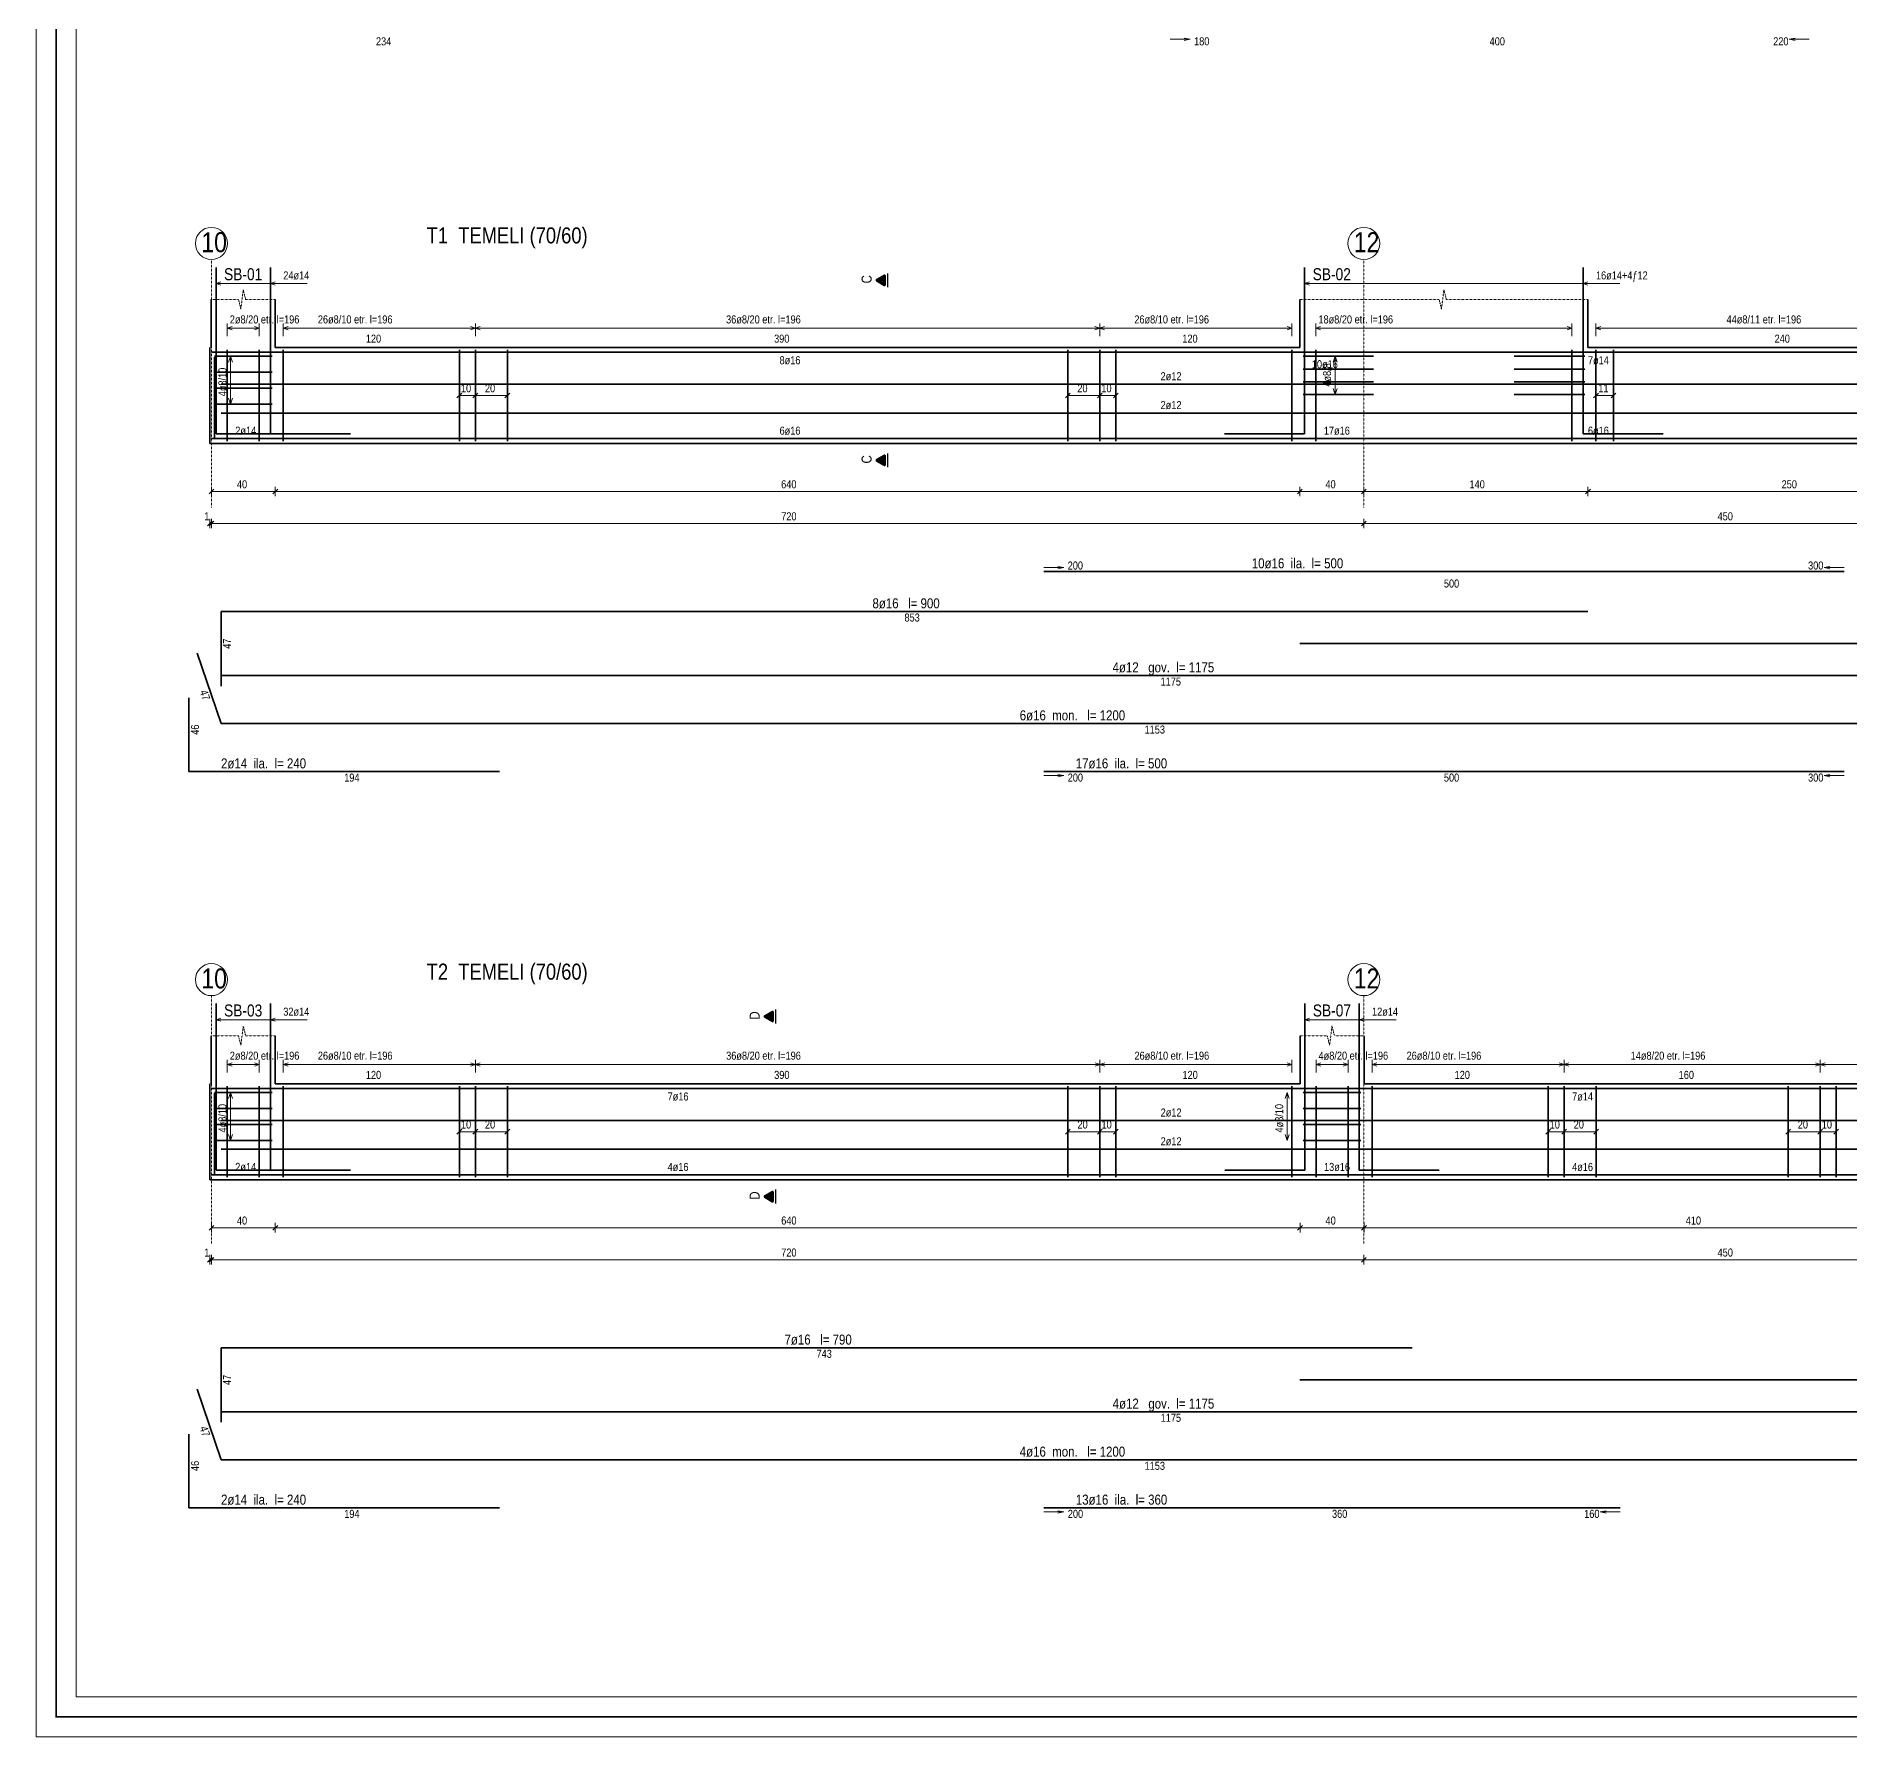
# Model space of a CAD drawing. Header units: millimetres. Extents: x -267 to 94375, y 6431 to 10838.
# Drawn here: x 8989 to 11255, y 6532 to 8657 of the extents above; entities that cross this region are included whole.
import ezdxf

# ---------------------------------------------------------------- set-up
doc = ezdxf.new("R2010")
doc.units = ezdxf.units.MM
doc.header["$LTSCALE"] = 0.0001
doc.linetypes.add('DASHED', pattern=[19.05, 12.7, -6.35])
for name, color, linetype, lineweight in [('AKS BALONU (BEYKENT)', 7, 'Continuous', 20), ('AKS CIZGISI (BEYKENT)', 252, 'DASHED', 20), ('AKS NO (BEYKENT)', 3, 'Continuous', 20), ('DONATI (BEYKENT)', 4, 'Continuous', 35), ('DONATI YAZISI (BEYKENT)', 3, 'Continuous', 20), ('FILIZ (BEYKENT)', 60, 'Continuous', 20), ('I.DONATI OKU (BEYKENT)', 160, 'Continuous', 20), ('KESIT ISMI (BEYKENT)', 6, 'Continuous', 20), ('KESIT SINIRI (BEYKENT)', 241, 'DASHED', 20), ('KESIT_(BEYKENT)', 151, 'Continuous', 25), ('KOLON ISMI (BEYKENT)', 91, 'Continuous', 20), ('OLCU (BEYKENT)', 14, 'Continuous', 20), ('OLCU YAZISI (BEYKENT)', 7, 'Continuous', 20), ('REBAR_DET2', 1, 'Continuous', 20), ('SHEETSUMMARY-50', 152, 'Continuous', 20), ('SheetView', 40, 'Continuous', 20), ('SheetViewOut', 231, 'Continuous', 20), ('TEMEL (BEYKENT)', 2, 'Continuous', 35), ('TEMEL ISMI (BEYKENT)', 40, 'Continuous', 20)]:
    doc.layers.add(name, color=color, linetype=linetype, lineweight=lineweight)
doc.styles.add('OLCU (BEYKENT)', font='')
doc.styles.add('YAZI (BEYKENT)', font='')
doc.styles.get('OLCU (BEYKENT)').set_extended_font_data('Bahnschrift Light Condensed')
doc.styles.get('YAZI (BEYKENT)').set_extended_font_data('Bahnschrift Light Condensed')

msp = doc.modelspace()

# ---------------------------------------------------------------- hatches: boundary and pattern name
at = {"layer": 'KESIT_(BEYKENT)'}
h = msp.add_hatch(color=256, dxfattribs=at)
h.dxf.hatch_style = 1
h.paths.add_polyline_path([(10049.59, 8357.23, 0.5773503), (10048.09, 8358.1), (10038.59, 8352.61, 0.5773503), (10038.59, 8350.88), (10048.09, 8345.39, 0.5773503), (10049.59, 8346.26)])
h = msp.add_hatch(color=256, dxfattribs=at)
h.dxf.hatch_style = 1
h.paths.add_polyline_path([(10049.59, 8132.23, 0.5773503), (10048.09, 8133.1), (10038.59, 8127.61, 0.5773503), (10038.59, 8125.88), (10048.09, 8120.39, 0.5773503), (10049.59, 8121.26)])
h = msp.add_hatch(color=256, dxfattribs=at)
h.dxf.hatch_style = 1
h.paths.add_polyline_path([(9909.69, 7437.23, 0.5773503), (9908.19, 7438.1), (9898.69, 7432.61, 0.5773503), (9898.69, 7430.88), (9908.19, 7425.39, 0.5773503), (9909.69, 7426.26)])
h = msp.add_hatch(color=256, dxfattribs=at)
h.dxf.hatch_style = 1
h.paths.add_polyline_path([(9909.69, 7212.23, 0.5773503), (9908.19, 7213.1), (9898.69, 7207.61, 0.5773503), (9898.69, 7205.88), (9908.19, 7200.39, 0.5773503), (9909.69, 7201.26)])

# ---------------------------------------------------------------- linework, layer by layer
at = {"layer": 'AKS BALONU (BEYKENT)'}
for centre in [(9207.45, 8397.83), (10647.45, 8397.83), (9207.45, 7477.83), (10647.45, 7477.83)]:
    msp.add_circle(centre, 20, dxfattribs=at)
at = {"layer": 'AKS CIZGISI (BEYKENT)'}
for p, q in [((9207.45, 8377.83), (9207.45, 8067.83)), ((10647.45, 8377.83), (10647.45, 8067.83)), ((9207.45, 7457.83), (9207.45, 7147.83)), ((10647.45, 7457.83), (10647.45, 7147.83))]:
    msp.add_line(p, q, dxfattribs=at)
at = {"layer": 'DONATI (BEYKENT)'}
for p, q in [((9213.25, 8159.83), (9213.25, 8367.83)), ((9281.25, 8159.83), (9281.25, 8367.83)), ((10573.45, 8159.83), (10573.45, 8367.83)), ((10921.45, 8159.83), (10921.45, 8367.83)), ((9207.45, 8261.83), (15377.45, 8261.83)), ((9211.25, 8256.83), (9283.25, 8256.83)), ((9211.45, 8153.83), (9211.45, 8255.83)), ((9227.25, 8264.83), (9227.25, 8150.83)), ((9267.25, 8264.83), (9267.25, 8150.83)), ((9297.25, 8264.83), (9297.25, 8150.83)), ((9517.25, 8264.83), (9517.25, 8150.83)), ((9537.25, 8264.83), (9537.25, 8150.83)), ((9577.25, 8264.83), (9577.25, 8150.83)), ((10277.45, 8264.83), (10277.45, 8150.83)), ((10317.45, 8264.83), (10317.45, 8150.83)), ((10337.45, 8264.83), (10337.45, 8150.83)), ((10557.45, 8264.83), (10557.45, 8150.83)), ((10571.45, 8256.83), (10659.45, 8256.83)), ((10587.45, 8264.83), (10587.45, 8150.83)), ((10835.45, 8256.83), (10923.45, 8256.83)), ((10907.45, 8264.83), (10907.45, 8150.83)), ((10937.45, 8264.83), (10937.45, 8150.83)), ((10959.45, 8264.83), (10959.45, 8150.83)), ((9211.25, 8236.83), (9283.25, 8236.83)), ((10571.45, 8240.83), (10659.45, 8240.83)), ((10835.45, 8240.83), (10923.45, 8240.83)), ((9211.25, 8216.83), (9283.25, 8216.83)), ((9219.45, 8221.83), (13797.65, 8221.83)), ((10571.45, 8224.83), (10659.45, 8224.83)), ((10571.45, 8208.83), (10659.45, 8208.83)), ((10835.45, 8224.83), (10923.45, 8224.83)), ((10835.45, 8208.83), (10923.45, 8208.83)), ((9211.25, 8196.83), (9283.25, 8196.83)), ((9219.45, 8185.83), (13797.65, 8185.83)), ((9381.25, 8159.83), (9213.25, 8159.83)), ((10473.45, 8159.83), (10573.45, 8159.83)), ((11021.45, 8159.83), (10921.45, 8159.83)), ((9207.45, 8153.83), (15377.45, 8153.83)), ((10247.4, 7987.83), (11247.5, 7987.83)), ((9219.45, 7937.83), (9219.45, 7844.75)), ((9219.45, 7937.83), (10927.45, 7937.83)), ((9189.45, 7885.94), (9219.45, 7797.83)), ((10567.25, 7897.83), (12447.65, 7897.83)), ((9219.45, 7857.83), (11567.45, 7857.83)), ((9179.45, 7829.83), (9179.45, 7737.83)), ((9219.45, 7797.83), (11527.45, 7797.83)), ((9179.45, 7737.83), (9567.3, 7737.83)), ((10247.4, 7737.83), (11247.5, 7737.83)), ((9213.25, 7239.83), (9213.25, 7447.83)), ((9281.25, 7239.83), (9281.25, 7447.83)), ((10573.65, 7239.83), (10573.65, 7447.83)), ((10641.65, 7239.83), (10641.65, 7447.83)), ((9207.45, 7341.83), (13777.45, 7341.83)), ((9227.25, 7344.83), (9227.25, 7230.83)), ((9267.25, 7344.83), (9267.25, 7230.83)), ((9297.25, 7344.83), (9297.25, 7230.83)), ((9517.25, 7344.83), (9517.25, 7230.83)), ((9537.25, 7344.83), (9537.25, 7230.83)), ((9577.25, 7344.83), (9577.25, 7230.83)), ((10277.65, 7344.83), (10277.65, 7230.83)), ((10317.65, 7344.83), (10317.65, 7230.83)), ((10337.65, 7344.83), (10337.65, 7230.83)), ((10557.65, 7344.83), (10557.65, 7230.83)), ((10587.65, 7344.83), (10587.65, 7230.83)), ((10627.65, 7344.83), (10627.65, 7230.83)), ((10657.65, 7344.83), (10657.65, 7230.83)), ((10877.65, 7344.83), (10877.65, 7230.83)), ((10897.65, 7344.83), (10897.65, 7230.83)), ((10937.65, 7344.83), (10937.65, 7230.83)), ((11177.65, 7344.83), (11177.65, 7230.83)), ((11217.65, 7344.83), (11217.65, 7230.83)), ((11237.65, 7344.83), (11237.65, 7230.83)), ((9211.25, 7336.83), (9283.25, 7336.83)), ((9211.45, 7233.83), (9211.45, 7335.83)), ((10571.65, 7336.83), (10643.65, 7336.83)), ((9211.25, 7316.83), (9283.25, 7316.83)), ((9211.25, 7296.83), (9283.25, 7296.83)), ((9219.45, 7301.83), (13765.45, 7301.83)), ((10571.65, 7316.83), (10643.65, 7316.83)), ((10571.65, 7296.83), (10643.65, 7296.83)), ((9211.25, 7276.83), (9283.25, 7276.83)), ((10571.65, 7276.83), (10643.65, 7276.83)), ((9219.45, 7265.83), (13765.45, 7265.83)), ((9207.45, 7233.83), (13777.45, 7233.83)), ((9381.25, 7239.83), (9213.25, 7239.83)), ((10473.65, 7239.83), (10573.65, 7239.83)), ((10741.65, 7239.83), (10641.65, 7239.83)), ((9219.45, 7017.83), (9219.45, 6924.75)), ((9219.45, 7017.83), (10707.65, 7017.83)), ((9189.45, 6965.94), (9219.45, 6877.83)), ((10567.25, 6977.83), (12507.45, 6977.83)), ((9219.45, 6937.83), (11567.65, 6937.83)), ((9179.45, 6909.83), (9179.45, 6817.83)), ((9219.45, 6877.83), (11527.45, 6877.83)), ((9179.45, 6817.83), (9567.35, 6817.83)), ((10247.55, 6817.83), (10967.75, 6817.83))]:
    msp.add_line(p, q, dxfattribs=at)
at = {"layer": 'I.DONATI OKU (BEYKENT)'}
for p, q in [((9213.25, 8347.83), (9219.25, 8349.83)), ((9213.25, 8347.83), (9327.25, 8347.83)), ((9213.25, 8347.83), (9219.25, 8345.83)), ((9281.25, 8347.83), (9287.25, 8349.83)), ((9281.25, 8347.83), (9287.25, 8345.83)), ((10573.45, 8347.83), (10579.45, 8349.83)), ((10573.45, 8347.83), (10967.45, 8347.83)), ((10573.45, 8347.83), (10579.45, 8345.83)), ((10921.45, 8347.83), (10927.45, 8349.83)), ((10921.45, 8347.83), (10927.45, 8345.83)), ((9227.25, 8297.83), (9227.25, 8281.83)), ((9227.25, 8291.83), (9233.25, 8293.83)), ((9267.25, 8291.83), (9261.25, 8293.83)), ((9267.25, 8297.83), (9267.25, 8281.83)), ((9297.25, 8297.83), (9297.25, 8281.83)), ((9297.25, 8291.83), (9303.25, 8293.83)), ((9531.25, 8293.83), (9543.25, 8289.83)), ((9531.25, 8289.83), (9543.25, 8293.83)), ((9537.25, 8297.83), (9537.25, 8281.83)), ((10311.45, 8293.83), (10323.45, 8289.83)), ((10311.45, 8289.83), (10323.45, 8293.83)), ((10317.45, 8297.83), (10317.45, 8281.83)), ((10557.45, 8291.83), (10551.45, 8293.83)), ((10557.45, 8297.83), (10557.45, 8281.83)), ((10587.45, 8297.83), (10587.45, 8281.83)), ((10587.45, 8291.83), (10593.45, 8293.83)), ((10907.45, 8291.83), (10901.45, 8293.83)), ((10907.45, 8297.83), (10907.45, 8281.83)), ((10937.45, 8297.83), (10937.45, 8281.83)), ((10937.45, 8291.83), (10943.45, 8293.83)), ((9227.25, 8291.83), (9267.25, 8291.83)), ((9227.25, 8291.83), (9233.25, 8289.83)), ((9267.25, 8291.83), (9261.25, 8289.83)), ((9297.25, 8291.83), (10557.45, 8291.83)), ((9297.25, 8291.83), (9303.25, 8289.83)), ((10557.45, 8291.83), (10551.45, 8289.83)), ((10587.45, 8291.83), (10907.45, 8291.83)), ((10587.45, 8291.83), (10593.45, 8289.83)), ((10907.45, 8291.83), (10901.45, 8289.83)), ((10937.45, 8291.83), (11417.45, 8291.83)), ((10937.45, 8291.83), (10943.45, 8289.83)), ((9231.25, 8256.83), (9228.75, 8249.33)), ((9231.25, 8256.83), (9231.25, 8196.83)), ((9231.25, 8256.83), (9233.75, 8249.33)), ((10611.45, 8256.83), (10608.95, 8249.33)), ((10611.45, 8256.83), (10611.45, 8208.83)), ((10611.45, 8256.83), (10613.95, 8249.33)), ((9231.25, 8196.83), (9228.75, 8204.33)), ((9231.25, 8196.83), (9233.75, 8204.33)), ((10611.45, 8208.83), (10608.95, 8216.33)), ((10611.45, 8208.83), (10613.95, 8216.33)), ((9213.25, 7427.83), (9219.25, 7429.83)), ((9213.25, 7427.83), (9327.25, 7427.83)), ((9213.25, 7427.83), (9219.25, 7425.83)), ((9281.25, 7427.83), (9287.25, 7429.83)), ((9281.25, 7427.83), (9287.25, 7425.83)), ((10573.65, 7427.83), (10579.65, 7429.83)), ((10573.65, 7427.83), (10687.65, 7427.83)), ((10573.65, 7427.83), (10579.65, 7425.83)), ((10641.65, 7427.83), (10647.65, 7429.83)), ((10641.65, 7427.83), (10647.65, 7425.83)), ((9227.25, 7377.83), (9227.25, 7361.83)), ((9227.25, 7371.83), (9233.25, 7373.83)), ((9227.25, 7371.83), (9267.25, 7371.83)), ((9227.25, 7371.83), (9233.25, 7369.83)), ((9267.25, 7371.83), (9261.25, 7373.83)), ((9267.25, 7371.83), (9261.25, 7369.83)), ((9267.25, 7377.83), (9267.25, 7361.83)), ((9297.25, 7377.83), (9297.25, 7361.83)), ((9297.25, 7371.83), (9303.25, 7373.83)), ((9297.25, 7371.83), (10557.65, 7371.83)), ((9297.25, 7371.83), (9303.25, 7369.83)), ((9531.25, 7373.83), (9543.25, 7369.83)), ((9531.25, 7369.83), (9543.25, 7373.83)), ((9537.25, 7377.83), (9537.25, 7361.83)), ((10311.65, 7373.83), (10323.65, 7369.83)), ((10311.65, 7369.83), (10323.65, 7373.83)), ((10317.65, 7377.83), (10317.65, 7361.83)), ((10557.65, 7371.83), (10551.65, 7373.83)), ((10557.65, 7371.83), (10551.65, 7369.83)), ((10557.65, 7377.83), (10557.65, 7361.83)), ((10587.65, 7377.83), (10587.65, 7361.83)), ((10587.65, 7371.83), (10593.65, 7373.83)), ((10587.65, 7371.83), (10627.65, 7371.83)), ((10587.65, 7371.83), (10593.65, 7369.83)), ((10627.65, 7371.83), (10621.65, 7373.83)), ((10627.65, 7371.83), (10621.65, 7369.83)), ((10627.65, 7377.83), (10627.65, 7361.83)), ((10657.65, 7377.83), (10657.65, 7361.83)), ((10657.65, 7371.83), (10663.65, 7373.83)), ((10657.65, 7371.83), (11457.65, 7371.83)), ((10657.65, 7371.83), (10663.65, 7369.83)), ((10891.65, 7373.83), (10903.65, 7369.83)), ((10891.65, 7369.83), (10903.65, 7373.83)), ((10897.65, 7377.83), (10897.65, 7361.83)), ((11211.65, 7373.83), (11223.65, 7369.83)), ((11211.65, 7369.83), (11223.65, 7373.83)), ((11217.65, 7377.83), (11217.65, 7361.83)), ((9231.25, 7336.83), (9228.75, 7329.33)), ((9231.25, 7336.83), (9231.25, 7276.83)), ((9231.25, 7336.83), (9233.75, 7329.33)), ((10551.65, 7336.83), (10549.15, 7329.33)), ((10551.65, 7336.83), (10551.65, 7276.83)), ((10551.65, 7336.83), (10554.15, 7329.33)), ((9231.25, 7276.83), (9228.75, 7284.33)), ((9231.25, 7276.83), (9233.75, 7284.33)), ((10551.65, 7276.83), (10549.15, 7284.33)), ((10551.65, 7276.83), (10554.15, 7284.33))]:
    msp.add_line(p, q, dxfattribs=at)
at = {"layer": 'KESIT SINIRI (BEYKENT)'}
for p, q in [((9244.25, 8315.83), (9247.25, 8339.83)), ((9247.25, 8339.83), (9250.25, 8327.83)), ((10744.45, 8315.83), (10747.45, 8339.83)), ((10747.45, 8339.83), (10750.45, 8327.83)), ((9207.25, 8327.83), (9241.25, 8327.83)), ((9241.25, 8327.83), (9244.25, 8315.83)), ((9250.25, 8327.83), (9287.25, 8327.83)), ((10567.45, 8327.83), (10741.45, 8327.83)), ((10741.45, 8327.83), (10744.45, 8315.83)), ((10750.45, 8327.83), (10927.45, 8327.83)), ((9244.25, 7395.83), (9247.25, 7419.83)), ((9247.25, 7419.83), (9250.25, 7407.83)), ((10604.65, 7395.83), (10607.65, 7419.83)), ((10607.65, 7419.83), (10610.65, 7407.83)), ((9207.25, 7407.83), (9241.25, 7407.83)), ((9241.25, 7407.83), (9244.25, 7395.83)), ((9250.25, 7407.83), (9287.25, 7407.83)), ((10567.65, 7407.83), (10601.65, 7407.83)), ((10601.65, 7407.83), (10604.65, 7395.83)), ((10610.65, 7407.83), (10647.65, 7407.83))]:
    msp.add_line(p, q, dxfattribs=at)
at = {"layer": 'KESIT_(BEYKENT)'}
for p, q in [((10052.09, 8360.41), (10052.09, 8343.09)), ((10052.09, 8135.41), (10052.09, 8118.09)), ((9912.19, 7440.41), (9912.19, 7423.09)), ((9912.19, 7215.41), (9912.19, 7198.08))]:
    msp.add_line(p, q, dxfattribs=at)
at = {"layer": 'KESIT_(BEYKENT)', "flags": 128}
for points in [[(10048.09, 8358.1), (10038.59, 8352.61, 0.5773503), (10038.59, 8350.88), (10048.09, 8345.39, 0.5773503), (10049.59, 8346.26), (10049.59, 8357.23, 0.5773503)], [(10048.09, 8133.1), (10038.59, 8127.61, 0.5773503), (10038.59, 8125.88), (10048.09, 8120.39, 0.5773503), (10049.59, 8121.26), (10049.59, 8132.23, 0.5773503)], [(9908.19, 7438.1), (9898.69, 7432.61, 0.5773503), (9898.69, 7430.88), (9908.19, 7425.39, 0.5773503), (9909.69, 7426.26), (9909.69, 7437.23, 0.5773503)], [(9908.19, 7213.1), (9898.69, 7207.61, 0.5773503), (9898.69, 7205.88), (9908.19, 7200.39, 0.5773503), (9909.69, 7201.26), (9909.69, 7212.23, 0.5773503)]]:
    msp.add_lwpolyline(points, format="xyb", close=True, dxfattribs=at)
at = {"layer": 'OLCU (BEYKENT)'}
for p, q in [((9520.25, 8210.83), (9514.25, 8204.83)), ((9517.25, 8213.83), (9517.25, 8201.83)), ((9517.25, 8207.83), (9577.25, 8207.83)), ((9540.25, 8210.83), (9534.25, 8204.83)), ((9537.25, 8213.83), (9537.25, 8201.83)), ((9574.25, 8204.83), (9580.25, 8210.83)), ((10280.45, 8210.83), (10274.45, 8204.83)), ((10277.45, 8213.83), (10277.45, 8201.83)), ((10277.45, 8207.83), (10337.45, 8207.83)), ((10320.45, 8210.83), (10314.45, 8204.83)), ((10317.45, 8213.83), (10317.45, 8201.83)), ((10334.45, 8204.83), (10340.45, 8210.83)), ((10940.45, 8210.83), (10934.45, 8204.83)), ((10937.45, 8213.83), (10937.45, 8201.83)), ((10937.45, 8207.83), (10959.45, 8207.83)), ((10956.45, 8204.83), (10962.45, 8210.83)), ((9210.45, 8090.83), (9204.45, 8084.83)), ((9207.45, 8093.83), (9207.45, 8081.83)), ((9290.25, 8090.83), (9284.25, 8084.83)), ((9287.25, 8093.83), (9287.25, 8081.83)), ((10570.45, 8090.83), (10564.45, 8084.83)), ((10567.45, 8093.83), (10567.45, 8081.83)), ((10650.45, 8090.83), (10644.45, 8084.83)), ((10647.45, 8093.83), (10647.45, 8081.83)), ((10930.45, 8090.83), (10924.45, 8084.83)), ((10927.45, 8093.83), (10927.45, 8081.83)), ((9207.45, 8087.83), (12447.45, 8087.83)), ((9208.45, 8050.83), (9202.45, 8044.83)), ((9210.45, 8050.83), (9204.45, 8044.83)), ((9205.45, 8053.83), (9205.45, 8041.83)), ((9205.45, 8047.83), (15383.45, 8047.83)), ((9207.45, 8053.83), (9207.45, 8041.83)), ((10650.45, 8050.83), (10644.45, 8044.83)), ((10647.45, 8053.83), (10647.45, 8041.83)), ((9520.25, 7290.83), (9514.25, 7284.83)), ((9517.25, 7293.83), (9517.25, 7281.83)), ((9517.25, 7287.83), (9577.25, 7287.83)), ((9540.25, 7290.83), (9534.25, 7284.83)), ((9537.25, 7293.83), (9537.25, 7281.83)), ((9574.25, 7284.83), (9580.25, 7290.83)), ((10280.65, 7290.83), (10274.65, 7284.83)), ((10277.65, 7293.83), (10277.65, 7281.83)), ((10277.65, 7287.83), (10337.65, 7287.83)), ((10320.65, 7290.83), (10314.65, 7284.83)), ((10317.65, 7293.83), (10317.65, 7281.83)), ((10334.65, 7284.83), (10340.65, 7290.83)), ((10880.65, 7290.83), (10874.65, 7284.83)), ((10877.65, 7293.83), (10877.65, 7281.83)), ((10877.65, 7287.83), (10937.65, 7287.83)), ((10900.65, 7290.83), (10894.65, 7284.83)), ((10897.65, 7293.83), (10897.65, 7281.83)), ((10934.65, 7284.83), (10940.65, 7290.83)), ((11180.65, 7290.83), (11174.65, 7284.83)), ((11177.65, 7293.83), (11177.65, 7281.83)), ((11177.65, 7287.83), (11237.65, 7287.83)), ((11220.65, 7290.83), (11214.65, 7284.83)), ((11217.65, 7293.83), (11217.65, 7281.83)), ((11234.65, 7284.83), (11240.65, 7290.83)), ((9210.45, 7170.83), (9204.45, 7164.83)), ((9207.45, 7173.83), (9207.45, 7161.83)), ((9207.45, 7167.83), (10647.45, 7167.83)), ((9290.25, 7170.83), (9284.25, 7164.83)), ((9287.25, 7173.83), (9287.25, 7161.83)), ((10570.65, 7170.83), (10564.65, 7164.83)), ((10567.65, 7173.83), (10567.65, 7161.83)), ((10650.65, 7170.83), (10644.65, 7164.83)), ((10647.65, 7173.83), (10647.65, 7161.83)), ((10647.65, 7167.83), (11547.45, 7167.83)), ((9208.45, 7130.83), (9202.45, 7124.83)), ((9210.45, 7130.83), (9204.45, 7124.83)), ((9205.45, 7133.83), (9205.45, 7121.83)), ((9205.45, 7127.83), (13779.45, 7127.83)), ((9207.45, 7133.83), (9207.45, 7121.83)), ((10650.45, 7130.83), (10644.45, 7124.83)), ((10647.45, 7133.83), (10647.45, 7121.83))]:
    msp.add_line(p, q, dxfattribs=at)
at = {"layer": 'REBAR_DET2'}
for p, q in [((10405.3, 8652.83), (10430.3, 8652.83)), ((10430.3, 8652.83), (10422.95, 8654.29)), ((10430.3, 8652.83), (10422.95, 8651.37)), ((11178.87, 8652.83), (11186.23, 8654.29)), ((11203.87, 8652.83), (11178.87, 8652.83)), ((11178.87, 8652.83), (11186.23, 8651.37)), ((10247.4, 7992.83), (10272.4, 7992.83)), ((10272.4, 7992.83), (10265.04, 7994.29)), ((10272.4, 7992.83), (10265.04, 7991.37)), ((11222.5, 7992.83), (11229.85, 7994.29)), ((11247.5, 7992.83), (11222.5, 7992.83)), ((11222.5, 7992.83), (11229.85, 7991.37)), ((10247.4, 7732.83), (10272.4, 7732.83)), ((10272.4, 7732.83), (10265.04, 7734.29)), ((10272.4, 7732.83), (10265.04, 7731.37)), ((11222.5, 7732.83), (11229.85, 7734.29)), ((11247.5, 7732.83), (11222.5, 7732.83)), ((11222.5, 7732.83), (11229.85, 7731.37)), ((10247.55, 6812.83), (10272.55, 6812.83)), ((10272.55, 6812.83), (10265.19, 6814.29)), ((10272.55, 6812.83), (10265.19, 6811.37)), ((10942.75, 6812.83), (10950.1, 6814.29)), ((10967.75, 6812.83), (10942.75, 6812.83)), ((10942.75, 6812.83), (10950.1, 6811.37))]:
    msp.add_line(p, q, dxfattribs=at)
at = {"layer": 'SHEETSUMMARY-50', "const_width": 2, "flags": 128}
msp.add_lwpolyline([(9013.61, 6556.81), (39480.33, 6556.81), (39480.33, 10706.81), (9013.61, 10706.81)], close=True, dxfattribs=at)
at = {"layer": 'SheetView'}
msp.add_lwpolyline([(9038.61, 6581.81), (38855.33, 6581.81), (38855.33, 10681.81), (9038.61, 10681.81)], close=True, dxfattribs=at)
at = {"layer": 'SheetViewOut'}
msp.add_lwpolyline([(8988.61, 6531.81), (39505.33, 6531.81), (39505.33, 10731.81), (8988.61, 10731.81)], close=True, dxfattribs=at)
at = {"layer": 'TEMEL (BEYKENT)'}
for p, q in [((9207.25, 8327.83), (9207.25, 8267.83)), ((9287.25, 8327.83), (9287.25, 8267.83)), ((10567.45, 8267.83), (10567.45, 8327.83)), ((10927.45, 8327.83), (10927.45, 8267.83)), ((9205.45, 8267.83), (9205.45, 8147.83)), ((9287.25, 8267.83), (10567.45, 8267.83)), ((10927.45, 8267.83), (11427.45, 8267.83)), ((9205.45, 8147.83), (15383.45, 8147.83)), ((9207.25, 7407.83), (9207.25, 7347.83)), ((9287.25, 7407.83), (9287.25, 7347.83)), ((10567.65, 7347.83), (10567.65, 7407.83)), ((10647.65, 7407.83), (10647.65, 7347.83)), ((9205.45, 7347.83), (9205.45, 7227.83)), ((9287.25, 7347.83), (10567.65, 7347.83)), ((10647.65, 7347.83), (11467.65, 7347.83)), ((9205.45, 7227.83), (13779.45, 7227.83))]:
    msp.add_line(p, q, dxfattribs=at)

# ---------------------------------------------------------------- texts
at = {"layer": 'AKS NO (BEYKENT)', "style": 'YAZI (BEYKENT)'}
for s, p in [('10', (9194.95, 8386.83)), ('12', (10634.95, 8386.83)), ('10', (9194.95, 7466.83)), ('12', (10634.95, 7466.83))]:
    msp.add_text(s, height=25, dxfattribs=at).set_placement(p)
at = {"layer": 'DONATI YAZISI (BEYKENT)', "style": 'YAZI (BEYKENT)'}
for s, height, p in [(' 2ø8/20 etr. l=196', 10, (9227.25, 8297.83)), (' 26ø8/10 etr. l=196', 10, (9337.25, 8297.83)), (' 36ø8/20 etr. l=196', 10, (9847.35, 8297.83)), (' 26ø8/10 etr. l=196', 10, (10357.45, 8297.83)), (' 18ø8/20 etr. l=196', 10, (10587.45, 8297.83)), (' 44ø8/11 etr. l=196', 10, (11097.45, 8297.83)), ('8ø16', 10, (9917.35, 8246.83)), ('10ø16', 10, (10582.45, 8241.83)), ('7ø14', 10, (10927.45, 8246.83)), ('2ø12', 10, (10393.45, 8226.83)), ('2ø12', 10, (10393.45, 8190.83)), ('2ø14', 10, (9237.25, 8158.83)), ('6ø16', 10, (9917.35, 8158.83)), ('17ø16', 10, (10597.45, 8158.83)), ('6ø16', 10, (10927.45, 8158.83)), ('10ø16  ila.  l= 500', 12.5, (10507.45, 7991.83)), ('8ø16   l= 900', 12.5, (10033.45, 7941.83)), ('4ø12   gov.  l= 1175', 12.5, (10333.45, 7861.83)), (' 6ø16  mon.   l= 1200', 12.5, (10213.45, 7801.83)), ('2ø14  ila.  l= 240', 12.5, (9219.45, 7741.83)), ('17ø16  ila.  l= 500', 12.5, (10287.4, 7741.83)), (' 2ø8/20 etr. l=196', 10, (9227.25, 7377.83)), (' 26ø8/10 etr. l=196', 10, (9337.25, 7377.83)), (' 36ø8/20 etr. l=196', 10, (9847.45, 7377.83)), (' 26ø8/10 etr. l=196', 10, (10357.65, 7377.83)), (' 4ø8/20 etr. l=196', 10, (10587.65, 7377.83)), (' 26ø8/10 etr. l=196', 10, (10697.65, 7377.83)), (' 14ø8/20 etr. l=196', 10, (10977.65, 7377.83)), ('7ø16', 10, (9777.45, 7326.83)), ('7ø14', 10, (10907.65, 7326.83)), ('2ø12', 10, (10393.55, 7306.83)), ('2ø12', 10, (10393.55, 7270.83)), ('2ø14', 10, (9237.25, 7238.83)), ('4ø16', 10, (9777.45, 7238.83)), ('13ø16', 10, (10597.65, 7238.83)), ('4ø16', 10, (10907.65, 7238.83)), ('7ø16   l= 790', 12.5, (9923.55, 7021.83)), ('4ø12   gov.  l= 1175', 12.5, (10333.55, 6941.83)), (' 4ø16  mon.   l= 1200', 12.5, (10213.45, 6881.83)), ('2ø14  ila.  l= 240', 12.5, (9219.45, 6821.83)), ('13ø16  ila.  l= 360', 12.5, (10287.55, 6821.83))]:
    msp.add_text(s, height=height, dxfattribs=at).set_placement(p)
for s, p in [('4ø8/10', (9226.25, 8206.83)), ('4ø8/8', (10606.45, 8218.83)), ('4ø8/10', (9226.25, 7286.83)), ('4ø8/10', (10546.65, 7286.83))]:
    msp.add_text(s, height=10, rotation=90, dxfattribs=at).set_placement(p)
at = {"layer": 'FILIZ (BEYKENT)', "style": 'YAZI (BEYKENT)'}
for s, p in [('24ø14', (9297.25, 8352.83)), ('16ø14+4ƒ12', (10937.45, 8352.83)), ('32ø14', (9297.25, 7432.83)), ('12ø14', (10657.65, 7432.83))]:
    msp.add_text(s, height=10, dxfattribs=at).set_placement(p)
at = {"layer": 'KESIT ISMI (BEYKENT)', "style": 'YAZI (BEYKENT)'}
for s, p in [('C', (10032.35, 8347.83)), ('C', (10032.35, 8122.83)), ('D', (9892.45, 7427.83)), ('D', (9892.45, 7202.83))]:
    msp.add_text(s, height=12.5, rotation=90, dxfattribs=at).set_placement(p)
at = {"layer": 'KOLON ISMI (BEYKENT)', "style": 'YAZI (BEYKENT)'}
for s, p in [('SB-01', (9223.25, 8351.83)), ('SB-02', (10583.45, 8351.83)), ('SB-03', (9223.25, 7431.83)), ('SB-07', (10583.65, 7431.83))]:
    msp.add_text(s, height=15, dxfattribs=at).set_placement(p)
at = {"layer": 'OLCU YAZISI (BEYKENT)', "style": 'OLCU (BEYKENT)'}
for s, p in [('234', (9413.09, 8645.33)), ('180', (10435.3, 8645.33)), ('400', (10804.59, 8645.33)), ('220', (11158.87, 8645.33)), (' 120', (9397.25, 8273.83)), (' 390', (9907.35, 8273.83)), (' 120', (10417.45, 8273.83)), (' 240', (11157.45, 8273.83)), ('10', (9519.25, 8211.83)), ('20', (9549.25, 8211.83)), ('20', (10289.45, 8211.83)), ('10', (10319.45, 8211.83)), ('11', (10940.45, 8211.83)), ('40', (9239.35, 8091.83)), ('640', (9919.35, 8091.83)), ('40', (10599.45, 8091.83)), ('140', (10779.45, 8091.83)), ('250', (11169.45, 8091.83)), ('1', (9198.45, 8051.83)), ('720', (9919.45, 8051.83)), ('450', (11089.45, 8051.83)), ('200', (10277.4, 7990.33)), ('300', (11202.5, 7990.33)), ('500', (10747.45, 7967.83)), ('853', (10073.45, 7925.33)), ('1175', (10393.45, 7845.33)), ('1153', (10373.45, 7785.33)), ('194', (9373.38, 7725.33)), ('200', (10277.4, 7725.33)), ('500', (10747.45, 7725.33)), ('300', (11202.5, 7725.33)), (' 120', (9397.25, 7353.83)), (' 390', (9907.45, 7353.83)), (' 120', (10417.65, 7353.83)), (' 120', (10757.65, 7353.83)), (' 160', (11037.65, 7353.83)), ('10', (9519.25, 7291.83)), ('20', (9549.25, 7291.83)), ('20', (10289.65, 7291.83)), ('10', (10319.65, 7291.83)), ('10', (10879.65, 7291.83)), ('20', (10909.65, 7291.83)), ('20', (11189.65, 7291.83)), ('10', (11219.65, 7291.83)), ('40', (9239.35, 7171.83)), ('640', (9919.45, 7171.83)), ('40', (10599.55, 7171.83)), ('410', (11049.65, 7171.83)), ('1', (9198.45, 7131.83)), ('720', (9919.45, 7131.83)), ('450', (11089.45, 7131.83)), ('743', (9963.55, 7005.33)), ('1175', (10393.55, 6925.33)), ('1153', (10373.45, 6865.33)), ('194', (9373.4, 6805.33)), ('200', (10277.55, 6805.33)), ('360', (10607.65, 6805.33)), ('160', (10922.75, 6805.33))]:
    msp.add_text(s, height=10, dxfattribs=at).set_placement(p)
for s, rotation, p in [('47', 90, (9231.95, 7891.29)), ('47', 288.80209, (9192.62, 7837.86)), ('46', 90, (9191.95, 7783.83)), ('47', 90, (9231.95, 6971.29)), ('47', 288.80209, (9192.62, 6917.86)), ('46', 90, (9191.95, 6863.83))]:
    msp.add_text(s, height=10, rotation=rotation, dxfattribs=at).set_placement(p)
at = {"layer": 'TEMEL ISMI (BEYKENT)', "style": 'YAZI (BEYKENT)'}
for s, p in [('T1  TEMELI (70/60)', (9476.4, 8397.83)), ('T2  TEMELI (70/60)', (9476.44, 7477.83))]:
    msp.add_text(s, height=20, dxfattribs=at).set_placement(p)

doc.saveas('drawing.dxf')
